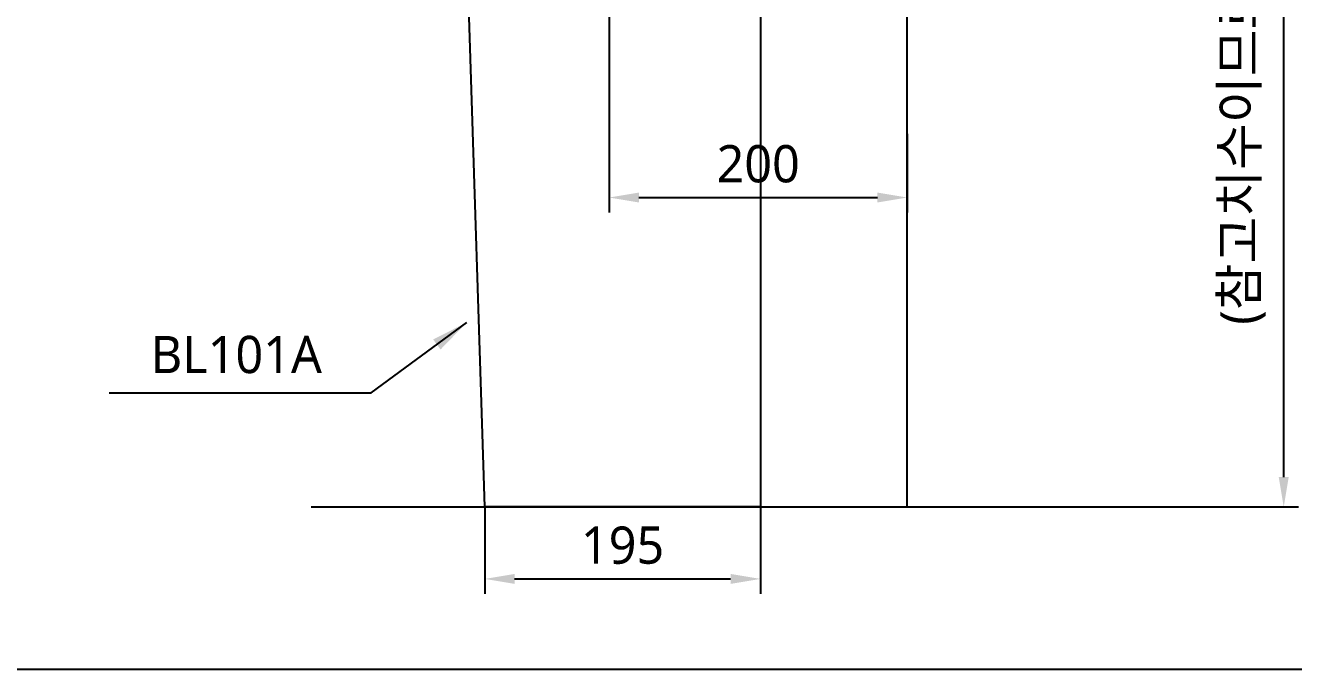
# Model space of a CAD drawing. Extents: x 3512 to 6612, y 0 to 2100.
# Drawn here: x 5320 to 6171, y 0 to 432 of the extents above; entities that cross this region are included whole.
import ezdxf

# ---------------------------------------------------------------- set-up
doc = ezdxf.new("R2010")
doc.units = 0
doc.header["$LTSCALE"] = 20
doc.header["$MEASUREMENT"] = 0
doc.layers.get('DEFPOINTS').update_dxf_attribs({"linetype": 'CONTINUOUS'})
for name, color, linetype in [('1', 1, 'CONTINUOUS'), ('3', 3, 'CONTINUOUS'), ('5', 5, 'CONTINUOUS')]:
    doc.layers.add(name, color=color, linetype=linetype)
doc.styles.get("Standard").update_dxf_attribs({"font": 'NanumGothic.ttf'})
doc.dimstyles.get("Standard").update_dxf_attribs({"dimtxt": 2.5, "dimasz": 2, "dimexe": 2, "dimexo": 1, "dimgap": 1.5, "dimtad": 1, "dimdec": 0, "dimlfac": 10, "dimrnd": 0.5, "dimzin": 0, "dimdsep": 46, "dimtxsty": 'Standard', "dimcen": 0, "dimclrt": 2, "dimadec": 0, "dimazin": 0, "dimtfac": 1, "dimtdec": 0, "dimtmove": 0, "dimatfit": 3, "dimfxl": 1, "dimtolj": 1, "dimtzin": 0, "dimarcsym": 0})

# ---------------------------------------------------------------- blocks, each defined once
blk = doc.blocks.new('*D18')
at = {"layer": '3', "color": 3, "lineweight": -2, "transparency": 16777216}
for p, q in [((5711.8, 512.14), (5711.8, 306.66)), ((5911.8, 359.43), (5911.8, 306.66)), ((5731.8, 316.66), (5891.8, 316.66))]:
    blk.add_line(p, q, dxfattribs=at)
at = {"layer": '3', "color": 3, "transparency": 16777216}
for points in [[(5731.8, 320), (5731.8, 313.33), (5711.8, 316.66)], [(5891.8, 320), (5891.8, 313.33), (5911.8, 316.66)]]:
    blk.add_solid(points, dxfattribs=at)
at = {"layer": 'DEFPOINTS', "color": 0, "transparency": 16777216}
for p in [(5711.8, 512.14), (5911.8, 359.43), (5911.8, 316.66)]:
    blk.add_point(p, dxfattribs=at)
at = {"layer": '3', "color": 2, "transparency": 16777216, "insert": (5811.8, 339.16), "char_height": 25, "attachment_point": 5}
blk.add_mtext('\\A1;200', dxfattribs=at)
blk = doc.blocks.new('*D20')
at = {"layer": '1', "color": 3, "lineweight": -2, "transparency": 16777216}
for p, q in [((5960.85, 829.14), (6174.43, 829.14)), ((6164.43, 129.14), (6164.43, 809.14)), ((5911.8, 109.14), (6174.43, 109.14))]:
    blk.add_line(p, q, dxfattribs=at)
at = {"layer": '1', "color": 3, "transparency": 16777216}
for points in [[(6161.09, 809.14), (6167.76, 809.14), (6164.43, 829.14)], [(6161.09, 129.14), (6167.76, 129.14), (6164.43, 109.14)]]:
    blk.add_solid(points, dxfattribs=at)
at = {"layer": 'DEFPOINTS', "color": 0, "transparency": 16777216}
for p in [(5960.85, 829.14), (6164.43, 829.14), (5911.8, 109.14)]:
    blk.add_point(p, dxfattribs=at)
at = {"layer": '1', "color": 2, "transparency": 16777216, "insert": (6116.3, 469.14), "char_height": 25, "attachment_point": 5, "rotation": 90}
blk.add_mtext('\\A1;720\\P(참고치수이므로 실측후 타공할것)', dxfattribs=at)
blk = doc.blocks.new('*D31')
at = {"layer": '1', "color": 3, "lineweight": -2, "transparency": 16777216}
for p, q in [((5628.3, 109.14), (5628.3, 50.84)), ((5813.3, 109.14), (5813.3, 50.84)), ((5648.3, 60.84), (5793.3, 60.84))]:
    blk.add_line(p, q, dxfattribs=at)
at = {"layer": '1', "color": 3, "transparency": 16777216}
for points in [[(5648.3, 64.18), (5648.3, 57.51), (5628.3, 60.84)], [(5793.3, 64.18), (5793.3, 57.51), (5813.3, 60.84)]]:
    blk.add_solid(points, dxfattribs=at)
at = {"layer": 'DEFPOINTS', "color": 0, "transparency": 16777216}
for p in [(5628.3, 109.14), (5813.3, 109.14), (5813.3, 60.84)]:
    blk.add_point(p, dxfattribs=at)
at = {"layer": '1', "color": 2, "transparency": 16777216, "insert": (5720.8, 83.34), "char_height": 25, "attachment_point": 5}
blk.add_mtext('\\A1;195', dxfattribs=at)

msp = doc.modelspace()

# ---------------------------------------------------------------- linework, layer by layer
at = {"layer": '1'}
for p, q in [((5911.80034, 109.14283), (5911.80034, 1142.14283)), ((5511.80034, 109.14283), (5911.80034, 109.14283))]:
    msp.add_line(p, q, dxfattribs=at)
at = {"layer": '1', "color": 3}
for p, q in [((5552.18683, 185.64723), (5616.31347, 232.92167)), ((5376.36551, 185.64723), (5552.18683, 185.64723))]:
    msp.add_line(p, q, dxfattribs=at)
msp.add_solid([(5593.7181, 221.44079), (5598.66301, 214.73315), (5616.31347, 232.92167)], dxfattribs=at)
at = {"layer": '3', "color": 0}
for p, q in [((5628.30034, 109.14283), (5608.10746, 744.14283)), ((5813.30034, 744.14283), (5813.30034, 109.14283)), ((5629.30165, 109.14283), (5628.30034, 109.14283)), ((5813.30034, 109.14283), (5629.30165, 109.14283))]:
    msp.add_line(p, q, dxfattribs=at)
at = {"layer": '5', "color": 212}
msp.add_lwpolyline([(3511.80034, 2100), (6611.80034, 2100), (6611.80034, 0), (3511.80034, 0)], close=True, dxfattribs=at)

# ---------------------------------------------------------------- texts
at = {"layer": '1', "color": 2, "insert": (5461.64634, 211.20452), "char_height": 25, "attachment_point": 5}
msp.add_mtext('BL101A', dxfattribs=at)

# ---------------------------------------------------------------- dimensions: what is measured, and where the dimension line sits
at = {"layer": '1'}
dim = msp.add_linear_dim(base=(6164.42563, 829.14283), p1=(5911.80034, 109.14283), p2=(5960.8481, 829.14283), angle=90, text='<>\\P(참고치수이므로 실측후 타공할것)', dimstyle='Standard', override={"dimtxt": 25, "dimasz": 20, "dimexe": 10, "dimexo": 0, "dimgap": 10, "dimdec": 4, "dimlfac": 1, "dimzin": 8, "dimclrd": 3, "dimclre": 3, "dimtdec": 4}, dxfattribs=at)
dim.commit()
dim.dimension.update_dxf_attribs({"geometry": '*D20', "text_midpoint": (6116.29974, 469.14283)})
dim = msp.add_linear_dim(base=(5813.30034, 60.84176), p1=(5628.30034, 109.14283), p2=(5813.30034, 109.14283), text='195', dimstyle='Standard', override={"dimtxt": 25, "dimasz": 20, "dimexe": 10, "dimexo": 0, "dimgap": 10, "dimlfac": 1, "dimzin": 8, "dimclrd": 3, "dimclre": 3}, dxfattribs=at)
dim.commit()
dim.dimension.update_dxf_attribs({"geometry": '*D31', "text_midpoint": (5720.80034, 83.34176)})
at = {"layer": '3'}
dim = msp.add_linear_dim(base=(5911.80034, 316.66191), p1=(5711.80034, 512.14283), p2=(5911.80034, 359.43001), dimstyle='Standard', override={"dimtxt": 25, "dimasz": 20, "dimexe": 10, "dimexo": 0, "dimgap": 10, "dimdec": 4, "dimlfac": 1, "dimzin": 8, "dimclrd": 3, "dimclre": 3, "dimtdec": 4}, dxfattribs=at)
dim.commit()
dim.dimension.update_dxf_attribs({"geometry": '*D18', "text_midpoint": (5811.80034, 339.16191)})

doc.saveas('drawing.dxf')
